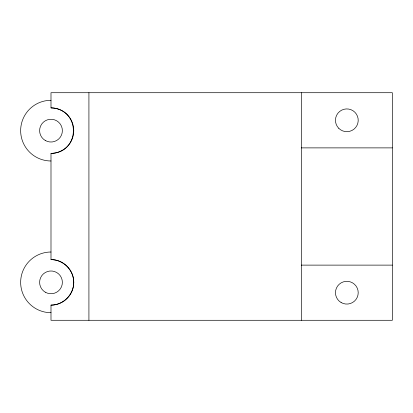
<?xml version="1.0" encoding="UTF-8"?>
<svg xmlns="http://www.w3.org/2000/svg" width="413" height="413" viewBox="0 0 413 413"><rect width="100%" height="100%" fill="white"/><g stroke="black" fill="none" stroke-linecap="round" stroke-linejoin="round"><path stroke-width="0.62" d="M50.995 153.399C80.84 152.593 80.84 108.691 50.995 107.886L50.995 92.713L392.35 92.713L392.35 320.287L50.995 320.287L50.995 305.114A22.756 22.756 0 0 0 73.751 282.358C73.824 270.179 63.174 259.524 50.995 259.601L50.995 153.399A22.756 22.756 0 0 0 73.751 130.642A22.756 22.756 0 0 0 50.995 107.886M50.995 305.114C63.174 305.192 73.824 294.536 73.751 282.358A22.756 22.756 0 0 0 50.995 259.601M301.32 147.88L392.35 147.88M301.32 265.12L392.35 265.12M301.32 92.713L301.32 320.287M88.919 92.713L88.919 320.287M50.995 160.987A30.345 30.345 0 0 1 20.65 130.642A30.345 30.345 0 0 1 50.995 100.302M50.995 312.698A30.345 30.345 0 0 1 20.65 282.358A30.345 30.345 0 0 1 50.995 252.013M341.148 302.553A11.378 11.378 0 0 0 358.216 292.703A11.378 11.378 0 0 0 341.148 282.848A11.378 11.378 0 0 0 341.148 302.553M338.789 128.345A11.378 11.378 0 0 0 357.828 123.244A11.378 11.378 0 0 0 343.89 109.306A11.378 11.378 0 0 0 338.789 128.345M45.306 140.497A11.378 11.378 0 0 0 62.373 130.642A11.378 11.378 0 0 0 45.306 120.787A11.378 11.378 0 0 0 45.306 140.497M45.306 292.213A11.378 11.378 0 0 0 62.373 282.358A11.378 11.378 0 0 0 45.306 272.503A11.378 11.378 0 0 0 45.306 292.213"/></g></svg>
